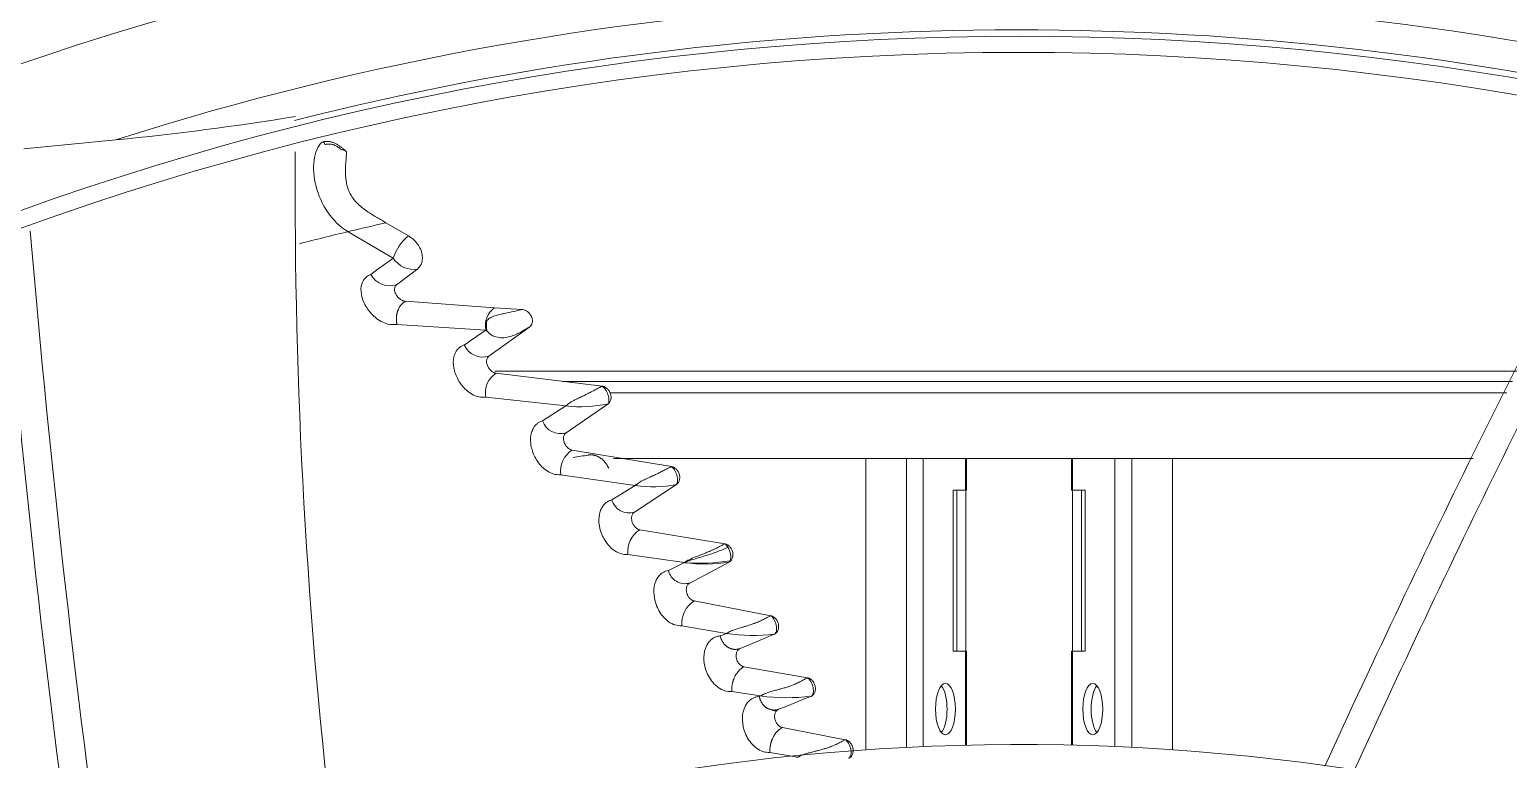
# Model space of a CAD drawing. Header units: millimetres. Extents: x 113490 to 142599, y -20467 to 115.
# Drawn here: x 126378.6 to 126608.2, y -9945.3 to -9831.9 of the extents above; entities that cross this region are included whole.
import ezdxf

# ---------------------------------------------------------------- set-up
doc = ezdxf.new("R2010")
doc.units = ezdxf.units.MM
doc.layers.add('DV3_0', color=7, linetype='Continuous')

msp = doc.modelspace()

# ---------------------------------------------------------------- linework, layer by layer
at = {"layer": 'DV3_0', "color": 7, "linetype": 'Continuous', "lineweight": 15}
for p, q in [((126391.97, -9849.06), (126377.65, -9850.46)), ((126433.91, -9861.94), (126437.39, -9863.98)), ((126428.04, -9863.34), (126435.05, -9867.46)), ((126438.86, -9869.13), (126435.57, -9871.59)), ((126436.94, -9874.15), (126450.78, -9875.18)), ((126450.78, -9875.18), (126455.1, -9875.44)), ((126435.62, -9877.73), (126449.44, -9878.63)), ((126449.44, -9878.63), (126449.6, -9878.78)), ((126456.24, -9878.1), (126449.9, -9882.68)), ((126451.02, -9885.32), (126467.48, -9887.35)), ((126461.32, -9886.59), (126608.89, -9886.59)), ((126449.42, -9889.05), (126461.83, -9890.4)), ((126461.83, -9890.4), (126458.22, -9892.73)), ((126468.41, -9890.07), (126461.89, -9894.57)), ((126462.83, -9897.27), (126478.24, -9899.83)), ((126469.23, -9898.59), (126602.76, -9898.59)), ((126508.43, -9943.81), (126508.43, -9898.59)), ((126524.09, -9903.49), (126524.09, -9898.59)), ((126540.39, -9898.59), (126540.39, -9903.49)), ((126556.05, -9943.81), (126556.05, -9898.59)), ((126461.04, -9901.09), (126472.63, -9902.77)), ((126472.63, -9902.77), (126468.97, -9904.98)), ((126479.03, -9902.59), (126472.5, -9906.89)), ((126522, -9928.49), (126522, -9903.49)), ((126522, -9903.49), (126523.93, -9903.49)), ((126524.09, -9903.49), (126523.93, -9903.49)), ((126540.55, -9903.49), (126540.39, -9903.49)), ((126540.55, -9903.49), (126542.48, -9903.49)), ((126542.48, -9903.49), (126542.48, -9928.49)), ((126473.34, -9909.63), (126486.54, -9911.83)), ((126471.48, -9913.48), (126480.27, -9914.74)), ((126480.27, -9914.74), (126477.79, -9915.95)), ((126487.21, -9914.65), (126481.08, -9917.91)), ((126481.78, -9920.7), (126493.67, -9923)), ((126479.85, -9924.56), (126486.81, -9925.75)), ((126486.81, -9925.75), (126485.84, -9926.12)), ((126523.93, -9928.49), (126522, -9928.49)), ((126523.93, -9928.49), (126524.09, -9928.49)), ((126524.09, -9943.09), (126524.09, -9928.49)), ((126540.39, -9928.49), (126540.55, -9928.49)), ((126540.39, -9928.49), (126540.39, -9943.09)), ((126542.48, -9928.49), (126540.55, -9928.49)), ((126489.51, -9930.93), (126499.38, -9932.65)), ((126487.63, -9934.78), (126492.1, -9935.45)), ((126492.1, -9935.45), (126491.88, -9935.53)), ((126495.47, -9940.37), (126505.25, -9942.25)), ((126493.54, -9944.24), (126497.88, -9944.97)), ((126497.88, -9944.97), (126497.69, -9945.03))]:
    msp.add_line(p, q, dxfattribs=at)
at = {"layer": 'DV3_0', "color": 7, "linetype": 'Continuous', "lineweight": 20}
for p, q in [((126450.84, -9884.99), (126609.71, -9884.99)), ((126607.97, -9888.39), (126468.72, -9888.39)), ((126514.74, -9943.43), (126514.74, -9898.59)), ((126517.36, -9943.31), (126517.36, -9898.59)), ((126523.93, -9903.49), (126523.93, -9898.59)), ((126540.55, -9903.49), (126540.55, -9898.59)), ((126547.12, -9943.31), (126547.12, -9898.59)), ((126549.74, -9943.43), (126549.74, -9898.59)), ((126522.57, -9928.49), (126522.57, -9903.49)), ((126523.96, -9928.49), (126523.96, -9903.49)), ((126540.51, -9928.49), (126540.51, -9903.49)), ((126541.91, -9928.49), (126541.91, -9903.49)), ((126523.93, -9943.09), (126523.93, -9928.49)), ((126540.55, -9943.09), (126540.55, -9928.49))]:
    msp.add_line(p, q, dxfattribs=at)
at = {"layer": 'DV3_0', "color": 7, "linetype": 'Continuous', "lineweight": 15}
for centre, radius, start, end in [((126532.24, -10288.99), 551.5, 105.4775, 164.5225), ((126532.24, -10288.99), 482.5, 70.825, 107.1317), ((126532.24, -10288.99), 477.5, 46.9802, 133.0198), ((126532.24, -10288.99), 457, 77.5175, 104.2543), ((126532.24, -10288.99), 456, 45.9967, 135.345), ((126532.24, -10288.99), 453.5, 90, 135.5593), ((126532.24, -10288.99), 453.5, 45.9921, 90), ((126353.52, -9443.44), 407.44, 275.4151, 279.3719), ((128253.83, -10712.04), 1840.9, 151.96336, 155.42218), ((128331.01, -10747.41), 1921.39, 152.07515, 155.37903), ((127292.05, -9856.53), 872.25, 179.63163, 186.79939), ((126427.71, -9850.89), 0.0569, 3.0429, 21.7469), ((126589.51, -10530.1), 686.04, 103.11, 103.6137), ((128293.31, -9702.15), 1921.39, 184.80784, 188.12284), ((126441.96, -9869.57), 7.22, 129.2854, 163.0361), ((126442.2, -9869.73), 7.5, 129.9251, 162.3964), ((128209.57, -9714.08), 1841.22, 184.70532, 188.15423), ((126541.56, -10018.87), 185.12, 125.1229, 126.452), ((126438.21, -9865.46), 3.74, 212.4341, 280.1249), ((126434.52, -9868.42), 3.33, 207.6664, 288.2786), ((126452.63, -9877.88), 3.28, 124.4035, 193.2063), ((126453.29, -9877.95), 3.78, 167.9046, 192.7148), ((126451.09, -9878.42), 1.96, 129.2476, 139.846), ((126545.22, -10022.41), 172.76, 123.6694, 125.0185), ((126451.71, -9877.06), 2.72, 219.2454, 226.0311), ((126448.95, -9879.7), 3.12, 202.9813, 287.5853), ((126452.91, -9888.34), 3.56, 122.1591, 191.5595), ((126464.13, -9870.85), 19.69, 263.3082, 282.5642), ((126461.02, -9891.74), 2.97, 199.4659, 287.0302), ((126464.91, -9900.57), 3.9, 122.1583, 187.5906), ((126527.55, -10279.42), 386.43, 99.268, 99.6171), ((126475.32, -9884.77), 18.2, 261.4837, 281.7372), ((126471.69, -9904.17), 2.85, 196.7002, 286.4857), ((126475.43, -9913.01), 3.98, 121.7581, 186.7459), ((126483.42, -9891.2), 23.76, 262.3892, 279.1865), ((126480.34, -9915.41), 2.6, 191.9833, 286.655), ((126483.96, -9924.2), 4.12, 121.902, 185.08), ((126490.9, -9898.27), 27.78, 261.5257, 276.8733), ((124684.45, -5621.3), 4669.53, 292.73255, 292.8035), ((126496.27, -9902.99), 32.73, 262.6745, 276.415), ((126494.5, -9936.73), 1.04, 238.4772, 273.809), ((124589.19, -5155.39), 5147.86, 291.72747, 291.78788), ((126532.24, -10288.99), 346, 46.4603, 135.3186)]:
    msp.add_arc(centre, radius, start, end, dxfattribs=at)
at = {"layer": 'DV3_0', "color": 7, "linetype": 'Continuous', "lineweight": 20}
for centre, radius, start, end in [((126532.24, -10288.99), 461.75, 77.3584, 107.6844), ((126525.75, -10272.28), 420.46, 103.4379, 104.5005), ((126485.79, -9913.01), 1.39, 28.5144, 57.7171), ((126482.67, -9887.1), 27.75, 265.0448, 279.7658), ((126486.94, -9914.26), 0.473, 304.7153, 336.8695)]:
    msp.add_arc(centre, radius, start, end, dxfattribs=at)
at = {"layer": 'DV3_0', "color": 7, "linetype": 'Continuous', "lineweight": 15}
for centre in [(126520.8, -9937.49), (126543.68, -9937.49)]:
    msp.add_ellipse(centre, major_axis=(0, -4), ratio=0.386711, dxfattribs=at)
for centre, start_param, end_param in [((126519.51, -9937.49), 0.430503, 2.71109), ((126544.97, -9937.49), 3.572095, 5.852683)]:
    msp.add_ellipse(centre, major_axis=(0, -4), ratio=0.386711, start_param=start_param, end_param=end_param, dxfattribs=at)
for points, knots in [([(126428.04, -9863.34), (126426.78, -9862.62), (126425.71, -9861.55), (126424.03, -9859.08), (126423.41, -9857.67), (126422.69, -9854.86), (126422.59, -9853.47), (126422.91, -9851.05), (126423.34, -9850.03), (126423.98, -9849.41)], [0, 0, 0, 0, 0.25, 0.25, 0.5, 0.5, 0.75, 0.75, 1, 1, 1, 1]), ([(126423.98, -9849.41), (126424.06, -9849.39), (126424.2, -9849.36), (126424.42, -9849.33), (126424.65, -9849.31), (126424.87, -9849.32), (126425.09, -9849.33), (126425.31, -9849.37), (126425.52, -9849.43), (126425.82, -9849.52), (126426.19, -9849.69), (126426.6, -9849.96), (126426.99, -9850.26), (126427.38, -9850.57), (126427.63, -9850.78), (126427.76, -9850.89)], [0, 0, 0, 0, 0.053409, 0.106769, 0.159914, 0.212802, 0.265511, 0.31808, 0.370303, 0.421902, 0.536282, 0.65101, 0.766316, 0.881981, 1, 1, 1, 1]), ([(126423.98, -9849.41), (126424.06, -9849.35), (126424.15, -9849.37), (126424.32, -9849.52), (126424.4, -9849.65), (126424.44, -9849.79)], [0, 0, 0, 0, 0.5, 0.5, 1, 1, 1, 1]), ([(126424.44, -9849.79), (126424.5, -9849.78), (126424.61, -9849.76), (126424.78, -9849.74), (126424.94, -9849.72), (126425.1, -9849.72), (126425.26, -9849.73), (126425.46, -9849.75), (126425.7, -9849.81), (126426.06, -9849.95), (126426.48, -9850.2), (126426.77, -9850.43), (126426.93, -9850.55)], [0, 0, 0, 0, 0.065755, 0.129231, 0.190492, 0.249684, 0.307037, 0.362864, 0.475577, 0.588241, 0.784731, 1, 1, 1, 1]), ([(126427.76, -9850.87), (126427.76, -9850.87), (126427.75, -9850.86), (126427.73, -9850.84), (126427.71, -9850.82), (126427.67, -9850.8), (126427.62, -9850.78), (126427.56, -9850.75), (126427.45, -9850.71), (126427.31, -9850.66), (126427.13, -9850.61), (126427, -9850.57), (126426.93, -9850.55)], [0, 0, 0, 0, 0.045155, 0.094, 0.147231, 0.205436, 0.269135, 0.338807, 0.464907, 0.615651, 0.78816, 1, 1, 1, 1]), ([(126433.91, -9861.94), (126433.69, -9861.82), (126433.23, -9861.55), (126432.37, -9861.06), (126431.46, -9860.5), (126430.52, -9859.86), (126429.8, -9859.28), (126429.23, -9858.72), (126428.83, -9858.24), (126428.48, -9857.7), (126428.17, -9857.09), (126427.92, -9856.38), (126427.73, -9855.56), (126427.63, -9854.72), (126427.62, -9854.02), (126427.62, -9853.52), (126427.64, -9853.13), (126427.66, -9852.76), (126427.69, -9852.4), (126427.72, -9852.05), (126427.74, -9851.73), (126427.76, -9851.42), (126427.77, -9851.14), (126427.77, -9850.97), (126427.76, -9850.89)], [0, 0, 0, 0, 0.040029, 0.085901, 0.15963, 0.21394, 0.271061, 0.31235, 0.350051, 0.378921, 0.428752, 0.476847, 0.528515, 0.605577, 0.665312, 0.699572, 0.734579, 0.77032, 0.806781, 0.843958, 0.88185, 0.920469, 0.95984, 1, 1, 1, 1]), ([(126437.39, -9863.98), (126437.46, -9864.02), (126437.75, -9864.21), (126438.5, -9864.78), (126439.22, -9865.76), (126439.57, -9866.88), (126439.59, -9867.73), (126439.37, -9868.53), (126439.03, -9868.93), (126438.86, -9869.13)], [0, 0, 0, 0, 0.040412, 0.157001, 0.427305, 0.570682, 0.710239, 0.85239, 1, 1, 1, 1]), ([(126431.57, -9869.97), (126431.48, -9870.01), (126431.3, -9870.07), (126430.96, -9870.28), (126430.41, -9870.75), (126429.95, -9871.85), (126430.08, -9873.56), (126430.8, -9875.05), (126431.66, -9876.13), (126432.45, -9876.85), (126433.41, -9877.44), (126434.53, -9877.83), (126435.25, -9877.76), (126435.62, -9877.73)], [0, 0, 0, 0, 0.027265, 0.054498, 0.113253, 0.239702, 0.385057, 0.552035, 0.627007, 0.710932, 0.802031, 0.898425, 1, 1, 1, 1]), ([(126435.57, -9871.59), (126435.54, -9871.61), (126435.5, -9871.64), (126435.44, -9871.71), (126435.38, -9871.78), (126435.32, -9871.89), (126435.27, -9872.04), (126435.24, -9872.26), (126435.25, -9872.49), (126435.33, -9872.83), (126435.5, -9873.18), (126435.75, -9873.5), (126435.95, -9873.7), (126436.16, -9873.86), (126436.36, -9873.98), (126436.55, -9874.07), (126436.75, -9874.13), (126436.88, -9874.15), (126436.94, -9874.15)], [0, 0, 0, 0, 0.029221, 0.05825, 0.087358, 0.116815, 0.178634, 0.241921, 0.311566, 0.383125, 0.540006, 0.621009, 0.701784, 0.764986, 0.827655, 0.886622, 0.943641, 1, 1, 1, 1]), ([(126435.62, -9877.73), (126435.61, -9877.68), (126435.59, -9877.59), (126435.57, -9877.45), (126435.55, -9877.32), (126435.54, -9877.18), (126435.53, -9877.05), (126435.53, -9876.92), (126435.53, -9876.79), (126435.54, -9876.66), (126435.55, -9876.53), (126435.56, -9876.41), (126435.57, -9876.29), (126435.59, -9876.18), (126435.62, -9876.06), (126435.64, -9875.96), (126435.67, -9875.85), (126435.7, -9875.75), (126435.73, -9875.65), (126435.76, -9875.56), (126435.8, -9875.47), (126435.87, -9875.32), (126435.97, -9875.13), (126436.11, -9874.89), (126436.28, -9874.67), (126436.48, -9874.47), (126436.7, -9874.29), (126436.86, -9874.2), (126436.94, -9874.15)], [0, 0, 0, 0, 0.03207, 0.063344, 0.093894, 0.123779, 0.153049, 0.181745, 0.209901, 0.237545, 0.2647, 0.291384, 0.317613, 0.3434, 0.368754, 0.393685, 0.4182, 0.442306, 0.466006, 0.489308, 0.512214, 0.534724, 0.603667, 0.675462, 0.750563, 0.82938, 0.912343, 1, 1, 1, 1]), ([(126455.1, -9875.44), (126454.8, -9875.5), (126454.45, -9875.58), (126453.66, -9875.76), (126453.21, -9875.86), (126452.49, -9876.01), (126452.23, -9876.06), (126451.72, -9876.18), (126451.46, -9876.23), (126450.95, -9876.37), (126450.7, -9876.45), (126450.24, -9876.64), (126450.03, -9876.75), (126449.85, -9876.9)], [0, 0, 0, 0, 0.25, 0.25, 0.5, 0.5, 0.625, 0.625, 0.75, 0.75, 0.875, 0.875, 1, 1, 1, 1]), ([(126456.24, -9878.1), (126456.42, -9877.98), (126456.56, -9877.77), (126456.68, -9877.26), (126456.66, -9876.95), (126456.48, -9876.46), (126456.39, -9876.29), (126456.17, -9875.99), (126456.03, -9875.85), (126455.77, -9875.65), (126455.64, -9875.59), (126455.39, -9875.48), (126455.25, -9875.45), (126455.1, -9875.44)], [0, 0, 0, 0, 0.25, 0.25, 0.5, 0.5, 0.625, 0.625, 0.75, 0.75, 0.875, 0.875, 1, 1, 1, 1]), ([(126449.82, -9879.02), (126450.09, -9879.28), (126450.41, -9879.47), (126451.06, -9879.73), (126451.4, -9879.79), (126452.07, -9879.83), (126452.4, -9879.8), (126453.04, -9879.67), (126453.34, -9879.58), (126453.93, -9879.37), (126454.2, -9879.25), (126454.72, -9879), (126454.96, -9878.86), (126455.63, -9878.49), (126455.99, -9878.25), (126456.24, -9878.1)], [0, 0, 0, 0, 0.125, 0.125, 0.25, 0.25, 0.375, 0.375, 0.5, 0.5, 0.625, 0.625, 0.75, 0.75, 1, 1, 1, 1]), ([(126446.08, -9880.92), (126445.93, -9880.98), (126445.65, -9881.09), (126445.29, -9881.34), (126444.99, -9881.65), (126444.75, -9882), (126444.58, -9882.37), (126444.34, -9883.16), (126444.34, -9884.53), (126444.91, -9886.05), (126445.65, -9887.17), (126446.36, -9887.96), (126447.27, -9888.62), (126448.34, -9889.08), (126449.06, -9889.06), (126449.42, -9889.05)], [0, 0, 0, 0, 0.044282, 0.086947, 0.128181, 0.168178, 0.206942, 0.244399, 0.392716, 0.551505, 0.626615, 0.710875, 0.802196, 0.898624, 1, 1, 1, 1]), ([(126449.9, -9882.68), (126449.87, -9882.7), (126449.83, -9882.74), (126449.76, -9882.8), (126449.71, -9882.87), (126449.64, -9882.98), (126449.58, -9883.14), (126449.53, -9883.35), (126449.53, -9883.59), (126449.58, -9883.93), (126449.72, -9884.28), (126449.92, -9884.61), (126450.09, -9884.81), (126450.27, -9884.98), (126450.45, -9885.11), (126450.63, -9885.21), (126450.83, -9885.29), (126450.95, -9885.31), (126451.02, -9885.32)], [0, 0, 0, 0, 0.029926, 0.059804, 0.0899, 0.120475, 0.184302, 0.249473, 0.320003, 0.392088, 0.546011, 0.623156, 0.700072, 0.760986, 0.821133, 0.882127, 0.941254, 1, 1, 1, 1]), ([(126461.83, -9890.4), (126461.87, -9890.37), (126461.93, -9890.31), (126462.05, -9890.21), (126462.18, -9890.11), (126462.33, -9890), (126462.49, -9889.9), (126462.67, -9889.79), (126462.86, -9889.67), (126463.11, -9889.54), (126463.41, -9889.39), (126463.77, -9889.21), (126464.11, -9889.05), (126464.46, -9888.89), (126464.79, -9888.73), (126465.13, -9888.56), (126465.47, -9888.39), (126465.8, -9888.22), (126466.12, -9888.05), (126466.42, -9887.88), (126466.71, -9887.73), (126466.98, -9887.58), (126467.24, -9887.45), (126467.4, -9887.38), (126467.48, -9887.35)], [0, 0, 0, 0, 0.023358, 0.048607, 0.075803, 0.104995, 0.136229, 0.169543, 0.204976, 0.24256, 0.301686, 0.361473, 0.421929, 0.476499, 0.53161, 0.587466, 0.643866, 0.698282, 0.750998, 0.802313, 0.852538, 0.901999, 0.951034, 1, 1, 1, 1]), ([(126467.48, -9887.35), (126467.51, -9887.35), (126467.58, -9887.36), (126467.68, -9887.39), (126467.78, -9887.42), (126467.88, -9887.46), (126467.97, -9887.51), (126468.1, -9887.58), (126468.24, -9887.69), (126468.4, -9887.85), (126468.56, -9888.05), (126468.69, -9888.29), (126468.8, -9888.55), (126468.88, -9888.91), (126468.88, -9889.26), (126468.79, -9889.57), (126468.71, -9889.75), (126468.61, -9889.89), (126468.52, -9889.99), (126468.45, -9890.04), (126468.41, -9890.07)], [0, 0, 0, 0, 0.030046, 0.059999, 0.090071, 0.120472, 0.151405, 0.183063, 0.238908, 0.29524, 0.368162, 0.441585, 0.516209, 0.590866, 0.737097, 0.805482, 0.87329, 0.91637, 0.958392, 1, 1, 1, 1]), ([(126458.22, -9892.72), (126458.06, -9892.78), (126457.76, -9892.89), (126457.37, -9893.16), (126457.05, -9893.48), (126456.82, -9893.82), (126456.64, -9894.18), (126456.38, -9894.94), (126456.29, -9896.28), (126456.76, -9897.84), (126457.43, -9899.03), (126458.12, -9899.88), (126458.99, -9900.58), (126460.01, -9901.07), (126460.69, -9901.08), (126461.04, -9901.09)], [0, 0, 0, 0, 0.048476, 0.093805, 0.13626, 0.175839, 0.21232, 0.245599, 0.39477, 0.547934, 0.630233, 0.718059, 0.809647, 0.90347, 1, 1, 1, 1]), ([(126461.89, -9894.57), (126461.87, -9894.59), (126461.82, -9894.63), (126461.76, -9894.69), (126461.7, -9894.76), (126461.63, -9894.86), (126461.56, -9895.01), (126461.5, -9895.22), (126461.48, -9895.46), (126461.51, -9895.8), (126461.61, -9896.15), (126461.78, -9896.48), (126461.93, -9896.69), (126462.09, -9896.86), (126462.26, -9897.01), (126462.44, -9897.13), (126462.63, -9897.22), (126462.77, -9897.25), (126462.83, -9897.27)], [0, 0, 0, 0, 0.029226, 0.058279, 0.08738, 0.116751, 0.181269, 0.24707, 0.317634, 0.389516, 0.540863, 0.615937, 0.690699, 0.751332, 0.811212, 0.87573, 0.938063, 1, 1, 1, 1]), ([(126465.31, -9898.03), (126465.36, -9898.02), (126465.46, -9898.01), (126465.6, -9898), (126465.74, -9897.99), (126465.88, -9898), (126466.02, -9898.01), (126466.15, -9898.04), (126466.28, -9898.06), (126466.4, -9898.1), (126466.52, -9898.13), (126466.63, -9898.17), (126466.74, -9898.22), (126466.83, -9898.27), (126466.93, -9898.31), (126467.08, -9898.4), (126467.29, -9898.54), (126467.56, -9898.74), (126467.8, -9898.98), (126468.01, -9899.24), (126468.2, -9899.51), (126468.37, -9899.79), (126468.45, -9899.98), (126468.5, -9900.07)], [0, 0, 0, 0, 0.040571, 0.080379, 0.119229, 0.156976, 0.193515, 0.228775, 0.262707, 0.295285, 0.326491, 0.356315, 0.38475, 0.411789, 0.437421, 0.461633, 0.541426, 0.620839, 0.699591, 0.777365, 0.853672, 0.927968, 1, 1, 1, 1]), ([(126472.63, -9902.77), (126472.66, -9902.74), (126472.73, -9902.67), (126472.85, -9902.58), (126472.98, -9902.48), (126473.13, -9902.37), (126473.29, -9902.27), (126473.47, -9902.16), (126473.67, -9902.05), (126473.92, -9901.92), (126474.22, -9901.77), (126474.58, -9901.6), (126474.93, -9901.45), (126475.27, -9901.3), (126475.6, -9901.15), (126475.94, -9900.99), (126476.28, -9900.82), (126476.61, -9900.66), (126476.92, -9900.5), (126477.22, -9900.35), (126477.5, -9900.2), (126477.76, -9900.06), (126478.01, -9899.94), (126478.17, -9899.87), (126478.24, -9899.83)], [0, 0, 0, 0, 0.023537, 0.049016, 0.076492, 0.106017, 0.137635, 0.171387, 0.207311, 0.245442, 0.305194, 0.365536, 0.426466, 0.480671, 0.535546, 0.591276, 0.647668, 0.701926, 0.754334, 0.805198, 0.854844, 0.903618, 0.951878, 1, 1, 1, 1]), ([(126478.24, -9899.83), (126478.27, -9899.84), (126478.34, -9899.85), (126478.44, -9899.88), (126478.54, -9899.92), (126478.64, -9899.96), (126478.73, -9900.02), (126478.85, -9900.1), (126478.98, -9900.21), (126479.13, -9900.37), (126479.27, -9900.58), (126479.4, -9900.82), (126479.48, -9901.08), (126479.55, -9901.44), (126479.53, -9901.79), (126479.43, -9902.1), (126479.34, -9902.28), (126479.23, -9902.42), (126479.14, -9902.51), (126479.06, -9902.57), (126479.03, -9902.59)], [0, 0, 0, 0, 0.030435, 0.060713, 0.091055, 0.121684, 0.152813, 0.184648, 0.239807, 0.295545, 0.36681, 0.438709, 0.51248, 0.586544, 0.733293, 0.80257, 0.871329, 0.915038, 0.957719, 1, 1, 1, 1]), ([(126468.97, -9904.98), (126468.81, -9905.04), (126468.5, -9905.14), (126468.1, -9905.4), (126467.77, -9905.71), (126467.51, -9906.06), (126467.32, -9906.42), (126467.02, -9907.2), (126466.88, -9908.56), (126467.29, -9910.14), (126467.92, -9911.35), (126468.59, -9912.23), (126469.44, -9912.96), (126470.45, -9913.46), (126471.13, -9913.47), (126471.48, -9913.48)], [0, 0, 0, 0, 0.047744, 0.092804, 0.135367, 0.175516, 0.213186, 0.248271, 0.398257, 0.548409, 0.630442, 0.718038, 0.809514, 0.903308, 1, 1, 1, 1]), ([(126472.5, -9906.89), (126472.48, -9906.91), (126472.43, -9906.95), (126472.36, -9907.01), (126472.3, -9907.08), (126472.22, -9907.19), (126472.14, -9907.35), (126472.08, -9907.56), (126472.05, -9907.8), (126472.07, -9908.15), (126472.16, -9908.51), (126472.32, -9908.83), (126472.46, -9909.04), (126472.61, -9909.22), (126472.77, -9909.37), (126472.95, -9909.49), (126473.14, -9909.58), (126473.27, -9909.62), (126473.34, -9909.63)], [0, 0, 0, 0, 0.030556, 0.0611, 0.091889, 0.123169, 0.18868, 0.255461, 0.326589, 0.398898, 0.549183, 0.622104, 0.694543, 0.753361, 0.811411, 0.87568, 0.937911, 1, 1, 1, 1]), ([(126480.27, -9914.74), (126480.31, -9914.72), (126480.38, -9914.66), (126480.49, -9914.57), (126480.61, -9914.49), (126480.74, -9914.41), (126480.96, -9914.29), (126481.32, -9914.11), (126481.84, -9913.89), (126482.36, -9913.69), (126482.78, -9913.53), (126483.13, -9913.41), (126483.45, -9913.28), (126483.8, -9913.14), (126484.28, -9912.94), (126484.87, -9912.67), (126485.43, -9912.39), (126485.82, -9912.19), (126486.07, -9912.06), (126486.31, -9911.93), (126486.46, -9911.87), (126486.54, -9911.83)], [0, 0, 0, 0, 0.02106, 0.04289, 0.065519, 0.088973, 0.113272, 0.180338, 0.266379, 0.359536, 0.423294, 0.457111, 0.514578, 0.56736, 0.615521, 0.72676, 0.827901, 0.87053, 0.913174, 0.956207, 1, 1, 1, 1]), ([(126486.54, -9911.83), (126486.56, -9911.84), (126486.61, -9911.85), (126486.69, -9911.87), (126486.77, -9911.89), (126486.88, -9911.94), (126487, -9912), (126487.15, -9912.11), (126487.3, -9912.25), (126487.51, -9912.49), (126487.67, -9912.81), (126487.77, -9913.16), (126487.8, -9913.44), (126487.79, -9913.71), (126487.74, -9913.97), (126487.65, -9914.2), (126487.54, -9914.37), (126487.43, -9914.49), (126487.33, -9914.58), (126487.25, -9914.63), (126487.21, -9914.65)], [0, 0, 0, 0, 0.023315, 0.046799, 0.070568, 0.094734, 0.142575, 0.190896, 0.246317, 0.302429, 0.444207, 0.517356, 0.590989, 0.664686, 0.737253, 0.805921, 0.874102, 0.91677, 0.958528, 1, 1, 1, 1]), ([(126477.79, -9915.95), (126477.64, -9915.99), (126477.34, -9916.05), (126476.95, -9916.25), (126476.62, -9916.48), (126476.35, -9916.75), (126476.13, -9917.03), (126475.95, -9917.32), (126475.62, -9918.03), (126475.4, -9919.34), (126475.72, -9920.96), (126476.28, -9922.22), (126476.94, -9923.17), (126477.79, -9923.96), (126478.8, -9924.5), (126479.5, -9924.54), (126479.85, -9924.56)], [0, 0, 0, 0, 0.043237, 0.083715, 0.121568, 0.156899, 0.189672, 0.219825, 0.247272, 0.396379, 0.542711, 0.627314, 0.71676, 0.809383, 0.903583, 1, 1, 1, 1]), ([(126481.08, -9917.91), (126481.06, -9917.92), (126481, -9917.95), (126480.93, -9918.01), (126480.86, -9918.08), (126480.77, -9918.18), (126480.68, -9918.33), (126480.6, -9918.54), (126480.56, -9918.78), (126480.55, -9919.13), (126480.64, -9919.58), (126480.87, -9920.05), (126481.13, -9920.34), (126481.33, -9920.5), (126481.48, -9920.59), (126481.63, -9920.66), (126481.73, -9920.69), (126481.78, -9920.7)], [0, 0, 0, 0, 0.03044, 0.060836, 0.091447, 0.122525, 0.18748, 0.253632, 0.323957, 0.395419, 0.543892, 0.688355, 0.806513, 0.856536, 0.905884, 0.953239, 1, 1, 1, 1]), ([(126486.81, -9925.75), (126486.85, -9925.72), (126486.93, -9925.66), (126487.06, -9925.58), (126487.21, -9925.51), (126487.36, -9925.43), (126487.61, -9925.31), (126488.03, -9925.16), (126488.61, -9924.97), (126489.19, -9924.8), (126489.66, -9924.66), (126490.12, -9924.53), (126490.6, -9924.37), (126491.09, -9924.2), (126491.49, -9924.04), (126491.82, -9923.9), (126492.12, -9923.76), (126492.42, -9923.62), (126492.7, -9923.48), (126492.96, -9923.35), (126493.21, -9923.22), (126493.45, -9923.1), (126493.6, -9923.03), (126493.67, -9923)], [0, 0, 0, 0, 0.021857, 0.044486, 0.067918, 0.092178, 0.117289, 0.186945, 0.278043, 0.368455, 0.433816, 0.473773, 0.556929, 0.629649, 0.675183, 0.718887, 0.761043, 0.801958, 0.841964, 0.88141, 0.920654, 0.960062, 1, 1, 1, 1]), ([(126493.67, -9923), (126493.7, -9923), (126493.75, -9923.01), (126493.83, -9923.04), (126493.91, -9923.07), (126494.02, -9923.11), (126494.14, -9923.19), (126494.3, -9923.31), (126494.44, -9923.45), (126494.64, -9923.71), (126494.8, -9924.04), (126494.88, -9924.41), (126494.9, -9924.69), (126494.88, -9924.96), (126494.81, -9925.21), (126494.71, -9925.43), (126494.58, -9925.6), (126494.46, -9925.71), (126494.35, -9925.8), (126494.27, -9925.83), (126494.23, -9925.85)], [0, 0, 0, 0, 0.023338, 0.046777, 0.070436, 0.094431, 0.143, 0.192043, 0.248136, 0.304964, 0.447047, 0.519642, 0.592724, 0.665838, 0.737776, 0.805809, 0.87338, 0.916397, 0.958383, 1, 1, 1, 1]), ([(126493.67, -9923), (126493.83, -9923.08), (126494.01, -9923.28), (126494.31, -9923.8), (126494.44, -9924.13), (126494.58, -9924.78), (126494.59, -9925.1), (126494.49, -9925.6), (126494.38, -9925.78), (126494.23, -9925.85)], [0, 0, 0, 0, 0.25, 0.25, 0.5, 0.5, 0.75, 0.75, 1, 1, 1, 1]), ([(126485.84, -9926.12), (126485.67, -9926.14), (126485.34, -9926.19), (126484.9, -9926.37), (126484.54, -9926.59), (126484.24, -9926.86), (126484.01, -9927.13), (126483.83, -9927.4), (126483.45, -9928.09), (126483.16, -9929.4), (126483.43, -9931.06), (126483.97, -9932.37), (126484.63, -9933.36), (126485.5, -9934.18), (126486.54, -9934.74), (126487.26, -9934.77), (126487.63, -9934.78)], [0, 0, 0, 0, 0.045942, 0.088221, 0.127018, 0.162428, 0.194406, 0.222869, 0.247712, 0.396684, 0.540659, 0.625737, 0.715593, 0.808589, 0.903134, 1, 1, 1, 1]), ([(126485.84, -9926.12), (126485.85, -9926.17), (126485.87, -9926.26), (126485.91, -9926.4), (126485.95, -9926.54), (126486.01, -9926.68), (126486.07, -9926.81), (126486.13, -9926.93), (126486.2, -9927.05), (126486.28, -9927.17), (126486.36, -9927.28), (126486.45, -9927.39), (126486.54, -9927.49), (126486.63, -9927.58), (126486.73, -9927.67), (126486.84, -9927.76), (126486.94, -9927.83), (126487.05, -9927.9), (126487.17, -9927.97), (126487.28, -9928.02), (126487.4, -9928.07), (126487.52, -9928.11), (126487.64, -9928.15), (126487.76, -9928.18), (126487.89, -9928.2), (126488.01, -9928.21), (126488.14, -9928.22), (126488.27, -9928.21), (126488.39, -9928.2), (126488.52, -9928.19), (126488.65, -9928.16), (126488.77, -9928.13), (126488.85, -9928.1), (126488.89, -9928.09)], [0, 0, 0, 0, 0.030267, 0.06049, 0.090716, 0.12099, 0.151346, 0.181814, 0.212418, 0.243176, 0.274103, 0.30521, 0.336507, 0.368, 0.399696, 0.431598, 0.463712, 0.496043, 0.528592, 0.561354, 0.594318, 0.627471, 0.6608, 0.694286, 0.727911, 0.761659, 0.795511, 0.82945, 0.863461, 0.897531, 0.931648, 0.965806, 1, 1, 1, 1]), ([(126488.89, -9928.09), (126488.84, -9928.12), (126488.72, -9928.18), (126488.52, -9928.37), (126488.33, -9928.7), (126488.26, -9929.21), (126488.35, -9929.77), (126488.58, -9930.26), (126488.88, -9930.61), (126489.15, -9930.8), (126489.36, -9930.89), (126489.46, -9930.92), (126489.51, -9930.93)], [0, 0, 0, 0, 0.061139, 0.122969, 0.253663, 0.394802, 0.542998, 0.68693, 0.804718, 0.904151, 0.952333, 1, 1, 1, 1]), ([(126487.63, -9934.78), (126487.63, -9934.72), (126487.62, -9934.61), (126487.62, -9934.44), (126487.62, -9934.29), (126487.63, -9934.13), (126487.64, -9933.99), (126487.66, -9933.85), (126487.68, -9933.72), (126487.7, -9933.6), (126487.72, -9933.48), (126487.75, -9933.38), (126487.77, -9933.28), (126487.8, -9933.19), (126487.82, -9933.11), (126487.84, -9933.03), (126487.87, -9932.96), (126487.89, -9932.9), (126487.91, -9932.85), (126487.93, -9932.8), (126487.94, -9932.76), (126487.96, -9932.73), (126487.97, -9932.71), (126488.03, -9932.55), (126488.16, -9932.28), (126488.37, -9931.94), (126488.59, -9931.65), (126488.82, -9931.41), (126489.06, -9931.21), (126489.29, -9931.05), (126489.44, -9930.97), (126489.51, -9930.93)], [0, 0, 0, 0, 0.034719, 0.067879, 0.099529, 0.1297, 0.158417, 0.185696, 0.21155, 0.235984, 0.259003, 0.280608, 0.300799, 0.319573, 0.336929, 0.352862, 0.367369, 0.380445, 0.392086, 0.402287, 0.411043, 0.418352, 0.424209, 0.428612, 0.522381, 0.611802, 0.697099, 0.778402, 0.855853, 0.929637, 1, 1, 1, 1]), ([(126492.1, -9935.45), (126492.15, -9935.42), (126492.24, -9935.36), (126492.38, -9935.28), (126492.54, -9935.2), (126492.7, -9935.12), (126492.98, -9935.01), (126493.43, -9934.85), (126494.05, -9934.67), (126494.68, -9934.5), (126495.19, -9934.37), (126495.68, -9934.23), (126496.19, -9934.08), (126496.71, -9933.9), (126497.13, -9933.74), (126497.46, -9933.6), (126497.78, -9933.45), (126498.08, -9933.3), (126498.37, -9933.15), (126498.64, -9933.01), (126498.9, -9932.88), (126499.15, -9932.75), (126499.3, -9932.68), (126499.38, -9932.65)], [0, 0, 0, 0, 0.022205, 0.045186, 0.068975, 0.093599, 0.119081, 0.190066, 0.283641, 0.374166, 0.440747, 0.483116, 0.566178, 0.638676, 0.683232, 0.725881, 0.76693, 0.806716, 0.845602, 0.883976, 0.922232, 0.960773, 1, 1, 1, 1]), ([(126499.38, -9932.65), (126499.41, -9932.65), (126499.46, -9932.66), (126499.54, -9932.68), (126499.63, -9932.71), (126499.73, -9932.76), (126499.86, -9932.84), (126500.02, -9932.95), (126500.17, -9933.1), (126500.37, -9933.36), (126500.52, -9933.69), (126500.6, -9934.06), (126500.62, -9934.34), (126500.6, -9934.62), (126500.53, -9934.87), (126500.42, -9935.09), (126500.3, -9935.26), (126500.17, -9935.37), (126500.06, -9935.46), (126499.97, -9935.49), (126499.93, -9935.51)], [0, 0, 0, 0, 0.023925, 0.04795, 0.072208, 0.096825, 0.145638, 0.194908, 0.250499, 0.306865, 0.447496, 0.519803, 0.59266, 0.665663, 0.737504, 0.805531, 0.873127, 0.916194, 0.95826, 1, 1, 1, 1]), ([(126499.38, -9932.65), (126499.54, -9932.73), (126499.73, -9932.92), (126500.04, -9933.44), (126500.17, -9933.77), (126500.31, -9934.43), (126500.32, -9934.76), (126500.21, -9935.26), (126500.09, -9935.44), (126499.93, -9935.51)], [0, 0, 0, 0, 0.25, 0.25, 0.5, 0.5, 0.75, 0.75, 1, 1, 1, 1]), ([(126491.88, -9935.53), (126491.71, -9935.55), (126491.38, -9935.6), (126490.94, -9935.77), (126490.57, -9935.99), (126490.27, -9936.24), (126490.03, -9936.51), (126489.84, -9936.78), (126489.46, -9937.47), (126489.15, -9938.77), (126489.38, -9940.43), (126489.91, -9941.76), (126490.56, -9942.77), (126491.43, -9943.6), (126492.46, -9944.18), (126493.18, -9944.22), (126493.54, -9944.24)], [0, 0, 0, 0, 0.045856, 0.088124, 0.126976, 0.162508, 0.194685, 0.223437, 0.248669, 0.39703, 0.539719, 0.626161, 0.71668, 0.809753, 0.903936, 1, 1, 1, 1]), ([(126491.88, -9935.53), (126491.89, -9935.58), (126491.91, -9935.67), (126491.95, -9935.82), (126492, -9935.95), (126492.05, -9936.09), (126492.1, -9936.22), (126492.17, -9936.35), (126492.24, -9936.47), (126492.31, -9936.59), (126492.39, -9936.7), (126492.48, -9936.81), (126492.57, -9936.91), (126492.66, -9937.01), (126492.76, -9937.1), (126492.86, -9937.18), (126492.96, -9937.26), (126493.07, -9937.33), (126493.18, -9937.39), (126493.3, -9937.45), (126493.41, -9937.5), (126493.53, -9937.54), (126493.65, -9937.58), (126493.78, -9937.6), (126493.9, -9937.63), (126494.02, -9937.64), (126494.15, -9937.64), (126494.27, -9937.64), (126494.4, -9937.64), (126494.52, -9937.62), (126494.65, -9937.59), (126494.77, -9937.56), (126494.85, -9937.54), (126494.89, -9937.52)], [0, 0, 0, 0, 0.030436, 0.060822, 0.091207, 0.121632, 0.152132, 0.182736, 0.213465, 0.244338, 0.275368, 0.306566, 0.33794, 0.369496, 0.40124, 0.433175, 0.465307, 0.497641, 0.530177, 0.56291, 0.595831, 0.628927, 0.662184, 0.695584, 0.729111, 0.762747, 0.796475, 0.830278, 0.864142, 0.898054, 0.932005, 0.965988, 1, 1, 1, 1]), ([(126494.89, -9937.52), (126494.83, -9937.55), (126494.72, -9937.61), (126494.51, -9937.79), (126494.32, -9938.12), (126494.24, -9938.63), (126494.32, -9939.18), (126494.54, -9939.67), (126494.84, -9940.04), (126495.1, -9940.23), (126495.31, -9940.33), (126495.42, -9940.35), (126495.47, -9940.37)], [0, 0, 0, 0, 0.061242, 0.123225, 0.254005, 0.394834, 0.542395, 0.685839, 0.803738, 0.903604, 0.952074, 1, 1, 1, 1]), ([(126493.54, -9944.24), (126493.54, -9944.19), (126493.53, -9944.07), (126493.53, -9943.91), (126493.54, -9943.75), (126493.55, -9943.6), (126493.56, -9943.46), (126493.58, -9943.32), (126493.6, -9943.19), (126493.62, -9943.07), (126493.65, -9942.96), (126493.67, -9942.85), (126493.7, -9942.75), (126493.72, -9942.66), (126493.75, -9942.58), (126493.77, -9942.5), (126493.8, -9942.43), (126493.82, -9942.37), (126493.84, -9942.31), (126493.86, -9942.26), (126493.88, -9942.22), (126493.89, -9942.19), (126493.91, -9942.16), (126493.92, -9942.13), (126493.97, -9942), (126494.09, -9941.76), (126494.27, -9941.46), (126494.46, -9941.19), (126494.66, -9940.96), (126494.87, -9940.77), (126495.07, -9940.6), (126495.27, -9940.47), (126495.4, -9940.4), (126495.47, -9940.37)], [0, 0, 0, 0, 0.034105, 0.066726, 0.097902, 0.127663, 0.15603, 0.18302, 0.208642, 0.232903, 0.255807, 0.277357, 0.297553, 0.316394, 0.333877, 0.350001, 0.364762, 0.378157, 0.390181, 0.400832, 0.410105, 0.417997, 0.424504, 0.429625, 0.433356, 0.514999, 0.593286, 0.668391, 0.74042, 0.809468, 0.875648, 0.939103, 1, 1, 1, 1]), ([(126497.88, -9944.97), (126497.93, -9944.94), (126498.02, -9944.88), (126498.17, -9944.8), (126498.33, -9944.72), (126498.5, -9944.65), (126498.78, -9944.54), (126499.25, -9944.39), (126499.88, -9944.21), (126500.52, -9944.06), (126501.03, -9943.93), (126501.53, -9943.8), (126502.05, -9943.65), (126502.58, -9943.48), (126503, -9943.32), (126503.33, -9943.19), (126503.65, -9943.05), (126503.96, -9942.9), (126504.25, -9942.76), (126504.52, -9942.62), (126504.78, -9942.48), (126505.03, -9942.36), (126505.18, -9942.29), (126505.25, -9942.25)], [0, 0, 0, 0, 0.022435, 0.045658, 0.069702, 0.094596, 0.120363, 0.192049, 0.286933, 0.377223, 0.444129, 0.487416, 0.570462, 0.642848, 0.687123, 0.729439, 0.770101, 0.809449, 0.847849, 0.885696, 0.923393, 0.961357, 1, 1, 1, 1]), ([(126505.25, -9942.25), (126505.28, -9942.26), (126505.33, -9942.27), (126505.42, -9942.29), (126505.5, -9942.33), (126505.6, -9942.38), (126505.73, -9942.45), (126505.89, -9942.58), (126506.03, -9942.73), (126506.23, -9942.99), (126506.38, -9943.32), (126506.46, -9943.69), (126506.47, -9943.97), (126506.44, -9944.25), (126506.37, -9944.5), (126506.26, -9944.72), (126506.13, -9944.88), (126506, -9944.99), (126505.89, -9945.07), (126505.8, -9945.11), (126505.76, -9945.13)], [0, 0, 0, 0, 0.023974, 0.048036, 0.072319, 0.09695, 0.146135, 0.195741, 0.251452, 0.307925, 0.447982, 0.519937, 0.592457, 0.665257, 0.73695, 0.805019, 0.872713, 0.915929, 0.958132, 1, 1, 1, 1]), ([(126505.25, -9942.25), (126505.42, -9942.34), (126505.6, -9942.54), (126505.91, -9943.07), (126506.04, -9943.4), (126506.17, -9944.05), (126506.18, -9944.38), (126506.05, -9944.88), (126505.93, -9945.06), (126505.76, -9945.13)], [0, 0, 0, 0, 0.25, 0.25, 0.5, 0.5, 0.75, 0.75, 1, 1, 1, 1])]:
    msp.add_open_spline(points, degree=3, knots=knots, dxfattribs=at)
at = {"layer": 'DV3_0', "color": 7, "linetype": 'Continuous', "lineweight": 20}
msp.add_open_spline([(126467.48, -9887.35), (126467.63, -9887.42), (126467.98, -9887.75), (126468.42, -9888.64), (126468.6, -9889.57), (126468.5, -9889.97), (126468.41, -9890.07)], degree=3, dxfattribs=at)
for points, knots in [([(126478.24, -9899.83), (126478.39, -9899.91), (126478.56, -9900.09), (126478.86, -9900.56), (126479, -9900.87), (126479.18, -9901.48), (126479.22, -9901.79), (126479.2, -9902.29), (126479.14, -9902.49), (126479.03, -9902.59)], [0, 0, 0, 0, 0.25, 0.25, 0.5, 0.5, 0.75, 0.75, 1, 1, 1, 1]), ([(126487.02, -9912.34), (126486.88, -9912.4), (126486.6, -9912.53), (126485.99, -9912.81), (126485.21, -9913.12), (126484.3, -9913.43), (126483.43, -9913.7), (126482.58, -9913.94), (126481.76, -9914.19), (126480.97, -9914.44), (126480.49, -9914.64), (126480.27, -9914.74)], [0, 0, 0, 0, 0.062498, 0.125002, 0.250008, 0.375015, 0.500022, 0.625029, 0.750035, 0.875042, 1, 1, 1, 1]), ([(126487.02, -9912.34), (126487.21, -9912.66), (126487.36, -9913.07), (126487.47, -9913.66), (126487.48, -9913.85), (126487.46, -9914.19), (126487.43, -9914.33), (126487.38, -9914.45)], [0, 0, 0, 0, 0.5, 0.5, 0.75, 0.75, 1, 1, 1, 1])]:
    msp.add_open_spline(points, degree=3, knots=knots, dxfattribs=at)

doc.saveas('drawing.dxf')
